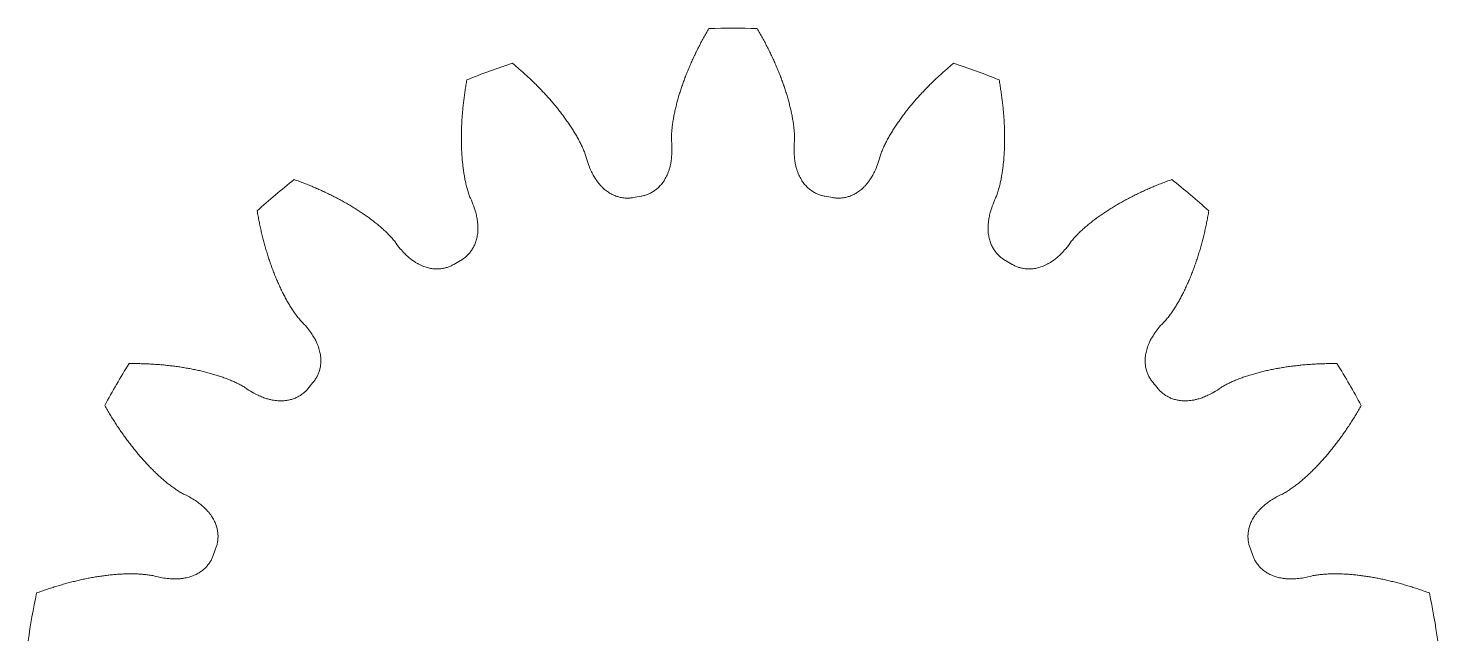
# Model space of a CAD drawing. Header units: millimetres. Extents: x -312.7 to -273.1, y 108.3 to 148.3.
# Drawn here: x -312.68 to -273.08, y 131.12 to 148.32 of the extents above; entities that cross this region are included whole.
import ezdxf

# ---------------------------------------------------------------- set-up
doc = ezdxf.new("R2010")
doc.units = ezdxf.units.MM
doc.linetypes.add('K5LT_BASIC', pattern=[0])
doc.layers.add('Системный слой', color=7, linetype='Continuous', true_color=0xffffff)

msp = doc.modelspace()

# ---------------------------------------------------------------- linework, layer by layer
at = {"layer": 'Системный слой', "color": 0, "linetype": 'K5LT_BASIC', "lineweight": 9}
for radius, start, end in [(20, 88.0472, 91.9528), (20, 108.0472, 111.9528), (20, 68.0472, 71.9528), (20, 128.0472, 131.9528), (20, 48.0472, 51.9528), (15.5, 99.5903, 100.4097), (15.5, 79.5903, 80.4097), (15.5, 119.5903, 120.4097), (15.5, 59.5903, 60.4097), (20, 148.0472, 151.9528), (20, 28.0472, 31.9528), (15.5, 139.5903, 140.4097), (15.5, 39.5903, 40.4097), (15.5, 159.5903, 160.4097), (15.5, 19.5903, 20.4097), (20, 168.0472, 171.9528), (20, 8.0472, 11.9528)]:
    msp.add_arc((-292.881, 128.321), radius, start, end, dxfattribs=at)
for points in [[(-294.606, 145.15), (-294.608, 145.193), (-294.609, 145.236), (-294.608, 145.279), (-294.607, 145.322), (-294.605, 145.365), (-294.602, 145.409), (-294.599, 145.452), (-294.594, 145.496), (-294.589, 145.539), (-294.584, 145.583), (-294.579, 145.626), (-294.572, 145.67), (-294.566, 145.713), (-294.559, 145.757), (-294.551, 145.801), (-294.543, 145.845), (-294.535, 145.888), (-294.526, 145.932), (-294.516, 145.976), (-294.507, 146.02), (-294.497, 146.064), (-294.486, 146.108), (-294.475, 146.152), (-294.464, 146.196), (-294.453, 146.24), (-294.441, 146.284), (-294.429, 146.328), (-294.416, 146.372), (-294.403, 146.416), (-294.39, 146.46), (-294.376, 146.504), (-294.363, 146.548), (-294.348, 146.592), (-294.334, 146.636), (-294.319, 146.681), (-294.304, 146.725), (-294.288, 146.769), (-294.272, 146.813), (-294.256, 146.857), (-294.24, 146.901), (-294.223, 146.945), (-294.206, 146.989), (-294.189, 147.034), (-294.171, 147.078), (-294.153, 147.122), (-294.135, 147.166), (-294.116, 147.21), (-294.097, 147.254), (-294.078, 147.298), (-294.059, 147.343), (-294.039, 147.387), (-294.019, 147.431), (-293.999, 147.475), (-293.978, 147.519), (-293.958, 147.563), (-293.937, 147.607), (-293.915, 147.651), (-293.894, 147.695), (-293.872, 147.739), (-293.849, 147.783), (-293.827, 147.827), (-293.804, 147.871), (-293.781, 147.915), (-293.758, 147.959), (-293.734, 148.003), (-293.711, 148.046), (-293.687, 148.09), (-293.662, 148.134), (-293.637, 148.178), (-293.613, 148.222), (-293.588, 148.266), (-293.562, 148.309)], [(-291.155, 145.15), (-291.153, 145.193), (-291.152, 145.236), (-291.153, 145.279), (-291.154, 145.322), (-291.156, 145.365), (-291.159, 145.409), (-291.162, 145.452), (-291.167, 145.496), (-291.172, 145.539), (-291.177, 145.583), (-291.182, 145.626), (-291.189, 145.67), (-291.195, 145.713), (-291.202, 145.757), (-291.21, 145.801), (-291.218, 145.845), (-291.227, 145.888), (-291.236, 145.932), (-291.245, 145.976), (-291.254, 146.02), (-291.264, 146.064), (-291.275, 146.108), (-291.286, 146.152), (-291.297, 146.196), (-291.308, 146.24), (-291.32, 146.284), (-291.332, 146.328), (-291.345, 146.372), (-291.358, 146.416), (-291.371, 146.46), (-291.385, 146.504), (-291.399, 146.548), (-291.413, 146.592), (-291.427, 146.636), (-291.442, 146.681), (-291.457, 146.725), (-291.473, 146.769), (-291.489, 146.813), (-291.505, 146.857), (-291.521, 146.901), (-291.538, 146.945), (-291.555, 146.989), (-291.572, 147.034), (-291.59, 147.078), (-291.608, 147.122), (-291.626, 147.166), (-291.645, 147.21), (-291.664, 147.254), (-291.683, 147.298), (-291.702, 147.343), (-291.722, 147.387), (-291.742, 147.431), (-291.762, 147.475), (-291.783, 147.519), (-291.803, 147.563), (-291.824, 147.607), (-291.846, 147.651), (-291.867, 147.695), (-291.889, 147.739), (-291.912, 147.783), (-291.934, 147.827), (-291.957, 147.871), (-291.98, 147.915), (-292.003, 147.959), (-292.027, 148.003), (-292.05, 148.046), (-292.075, 148.09), (-292.099, 148.134), (-292.124, 148.178), (-292.148, 148.222), (-292.174, 148.266), (-292.199, 148.309)], [(-297.015, 144.725), (-297.028, 144.766), (-297.042, 144.807), (-297.057, 144.847), (-297.072, 144.887), (-297.09, 144.927), (-297.107, 144.967), (-297.125, 145.007), (-297.144, 145.046), (-297.164, 145.085), (-297.183, 145.124), (-297.204, 145.163), (-297.224, 145.202), (-297.245, 145.241), (-297.267, 145.28), (-297.289, 145.318), (-297.312, 145.356), (-297.335, 145.395), (-297.358, 145.433), (-297.382, 145.471), (-297.406, 145.509), (-297.43, 145.546), (-297.455, 145.584), (-297.48, 145.622), (-297.506, 145.659), (-297.532, 145.697), (-297.558, 145.734), (-297.584, 145.771), (-297.611, 145.809), (-297.639, 145.846), (-297.666, 145.882), (-297.694, 145.919), (-297.722, 145.956), (-297.751, 145.992), (-297.779, 146.029), (-297.808, 146.065), (-297.838, 146.101), (-297.867, 146.138), (-297.897, 146.174), (-297.928, 146.21), (-297.958, 146.246), (-297.989, 146.281), (-298.02, 146.317), (-298.051, 146.353), (-298.083, 146.388), (-298.115, 146.423), (-298.147, 146.459), (-298.18, 146.494), (-298.213, 146.529), (-298.246, 146.564), (-298.279, 146.598), (-298.313, 146.633), (-298.346, 146.668), (-298.381, 146.702), (-298.415, 146.737), (-298.449, 146.771), (-298.484, 146.805), (-298.52, 146.839), (-298.555, 146.873), (-298.591, 146.907), (-298.626, 146.941), (-298.663, 146.974), (-298.699, 147.008), (-298.736, 147.041), (-298.773, 147.075), (-298.81, 147.108), (-298.847, 147.141), (-298.885, 147.174), (-298.923, 147.207), (-298.961, 147.239), (-298.999, 147.272), (-299.038, 147.305), (-299.077, 147.337)], [(-288.746, 144.725), (-288.733, 144.766), (-288.719, 144.807), (-288.704, 144.847), (-288.689, 144.887), (-288.671, 144.927), (-288.654, 144.967), (-288.636, 145.007), (-288.617, 145.046), (-288.597, 145.085), (-288.578, 145.124), (-288.557, 145.163), (-288.537, 145.202), (-288.516, 145.241), (-288.494, 145.28), (-288.472, 145.318), (-288.449, 145.356), (-288.426, 145.395), (-288.403, 145.433), (-288.379, 145.471), (-288.355, 145.509), (-288.331, 145.546), (-288.306, 145.584), (-288.281, 145.622), (-288.255, 145.659), (-288.229, 145.697), (-288.203, 145.734), (-288.177, 145.771), (-288.15, 145.809), (-288.123, 145.846), (-288.095, 145.882), (-288.067, 145.919), (-288.039, 145.956), (-288.011, 145.992), (-287.982, 146.029), (-287.953, 146.065), (-287.923, 146.101), (-287.894, 146.138), (-287.864, 146.174), (-287.833, 146.21), (-287.803, 146.246), (-287.772, 146.281), (-287.741, 146.317), (-287.71, 146.353), (-287.678, 146.388), (-287.646, 146.423), (-287.614, 146.459), (-287.581, 146.494), (-287.548, 146.529), (-287.515, 146.564), (-287.482, 146.598), (-287.448, 146.633), (-287.415, 146.668), (-287.381, 146.702), (-287.346, 146.737), (-287.312, 146.771), (-287.277, 146.805), (-287.241, 146.839), (-287.206, 146.873), (-287.17, 146.907), (-287.135, 146.941), (-287.098, 146.974), (-287.062, 147.008), (-287.025, 147.041), (-286.988, 147.075), (-286.951, 147.108), (-286.914, 147.141), (-286.876, 147.174), (-286.838, 147.207), (-286.8, 147.239), (-286.762, 147.272), (-286.723, 147.305), (-286.685, 147.337)], [(-300.258, 143.545), (-300.275, 143.585), (-300.29, 143.625), (-300.304, 143.665), (-300.318, 143.706), (-300.33, 143.748), (-300.342, 143.789), (-300.354, 143.831), (-300.365, 143.874), (-300.375, 143.916), (-300.386, 143.959), (-300.395, 144.002), (-300.404, 144.045), (-300.413, 144.088), (-300.421, 144.132), (-300.429, 144.175), (-300.436, 144.219), (-300.443, 144.263), (-300.45, 144.307), (-300.456, 144.352), (-300.462, 144.396), (-300.468, 144.441), (-300.473, 144.486), (-300.478, 144.531), (-300.482, 144.576), (-300.487, 144.621), (-300.491, 144.667), (-300.494, 144.712), (-300.497, 144.758), (-300.5, 144.804), (-300.503, 144.85), (-300.505, 144.896), (-300.507, 144.942), (-300.509, 144.988), (-300.51, 145.035), (-300.512, 145.081), (-300.512, 145.128), (-300.513, 145.175), (-300.513, 145.222), (-300.513, 145.269), (-300.513, 145.316), (-300.512, 145.363), (-300.511, 145.41), (-300.51, 145.458), (-300.508, 145.505), (-300.507, 145.553), (-300.505, 145.601), (-300.502, 145.648), (-300.5, 145.696), (-300.497, 145.744), (-300.494, 145.792), (-300.49, 145.84), (-300.487, 145.889), (-300.483, 145.937), (-300.478, 145.985), (-300.474, 146.034), (-300.469, 146.083), (-300.464, 146.131), (-300.459, 146.18), (-300.453, 146.229), (-300.447, 146.278), (-300.441, 146.327), (-300.435, 146.376), (-300.428, 146.425), (-300.422, 146.474), (-300.415, 146.524), (-300.407, 146.573), (-300.4, 146.623), (-300.392, 146.672), (-300.383, 146.722), (-300.375, 146.771), (-300.366, 146.821), (-300.357, 146.871)], [(-285.503, 143.545), (-285.487, 143.585), (-285.471, 143.625), (-285.457, 143.665), (-285.443, 143.706), (-285.431, 143.748), (-285.419, 143.789), (-285.407, 143.831), (-285.396, 143.874), (-285.386, 143.916), (-285.375, 143.959), (-285.366, 144.002), (-285.357, 144.045), (-285.348, 144.088), (-285.34, 144.132), (-285.332, 144.175), (-285.325, 144.219), (-285.318, 144.263), (-285.311, 144.307), (-285.305, 144.352), (-285.299, 144.396), (-285.293, 144.441), (-285.288, 144.486), (-285.283, 144.531), (-285.279, 144.576), (-285.274, 144.621), (-285.27, 144.667), (-285.267, 144.712), (-285.264, 144.758), (-285.261, 144.804), (-285.258, 144.85), (-285.256, 144.896), (-285.254, 144.942), (-285.252, 144.988), (-285.251, 145.035), (-285.25, 145.081), (-285.249, 145.128), (-285.248, 145.175), (-285.248, 145.222), (-285.248, 145.269), (-285.248, 145.316), (-285.249, 145.363), (-285.25, 145.41), (-285.251, 145.458), (-285.253, 145.505), (-285.255, 145.553), (-285.256, 145.601), (-285.259, 145.648), (-285.261, 145.696), (-285.264, 145.744), (-285.267, 145.792), (-285.271, 145.84), (-285.274, 145.889), (-285.278, 145.937), (-285.283, 145.985), (-285.287, 146.034), (-285.292, 146.083), (-285.297, 146.131), (-285.302, 146.18), (-285.308, 146.229), (-285.314, 146.278), (-285.32, 146.327), (-285.326, 146.376), (-285.333, 146.425), (-285.339, 146.474), (-285.346, 146.524), (-285.354, 146.573), (-285.362, 146.623), (-285.369, 146.672), (-285.378, 146.722), (-285.386, 146.771), (-285.395, 146.821), (-285.404, 146.871)], [(-294.606, 145.15), (-294.599, 145.069), (-294.595, 144.988), (-294.596, 144.907), (-294.596, 144.846), (-294.598, 144.785), (-294.604, 144.724), (-294.608, 144.676), (-294.613, 144.627), (-294.621, 144.579), (-294.628, 144.539), (-294.635, 144.5), (-294.644, 144.46), (-294.652, 144.427), (-294.661, 144.393), (-294.671, 144.36), (-294.68, 144.331), (-294.69, 144.302), (-294.701, 144.273), (-294.71, 144.248), (-294.721, 144.222), (-294.732, 144.197), (-294.743, 144.174), (-294.754, 144.151), (-294.766, 144.129), (-294.777, 144.108), (-294.788, 144.087), (-294.801, 144.067), (-294.812, 144.048), (-294.824, 144.03), (-294.837, 144.011), (-294.849, 143.994), (-294.862, 143.977), (-294.875, 143.96), (-294.887, 143.944), (-294.9, 143.929), (-294.914, 143.914), (-294.927, 143.899), (-294.94, 143.884), (-294.954, 143.871), (-294.968, 143.857), (-294.981, 143.844), (-294.996, 143.831), (-295.009, 143.819), (-295.024, 143.807), (-295.038, 143.795), (-295.052, 143.784), (-295.067, 143.773), (-295.082, 143.762), (-295.097, 143.752), (-295.111, 143.742), (-295.127, 143.733), (-295.142, 143.723), (-295.157, 143.714), (-295.172, 143.706), (-295.188, 143.697), (-295.203, 143.689), (-295.219, 143.682), (-295.234, 143.674), (-295.25, 143.667), (-295.266, 143.661), (-295.282, 143.654), (-295.298, 143.648), (-295.314, 143.642), (-295.331, 143.637), (-295.347, 143.632), (-295.363, 143.627), (-295.38, 143.622), (-295.396, 143.618), (-295.413, 143.614), (-295.429, 143.61), (-295.446, 143.607), (-295.463, 143.604)], [(-291.155, 145.15), (-291.162, 145.069), (-291.166, 144.988), (-291.165, 144.907), (-291.165, 144.846), (-291.163, 144.785), (-291.157, 144.724), (-291.153, 144.676), (-291.148, 144.627), (-291.14, 144.579), (-291.133, 144.539), (-291.126, 144.5), (-291.117, 144.46), (-291.109, 144.427), (-291.1, 144.393), (-291.09, 144.36), (-291.081, 144.331), (-291.071, 144.302), (-291.06, 144.273), (-291.051, 144.248), (-291.04, 144.222), (-291.029, 144.197), (-291.018, 144.174), (-291.007, 144.151), (-290.995, 144.129), (-290.984, 144.108), (-290.973, 144.087), (-290.96, 144.067), (-290.949, 144.048), (-290.937, 144.03), (-290.924, 144.011), (-290.912, 143.994), (-290.899, 143.977), (-290.886, 143.96), (-290.874, 143.944), (-290.861, 143.929), (-290.847, 143.914), (-290.834, 143.899), (-290.821, 143.884), (-290.807, 143.871), (-290.793, 143.857), (-290.78, 143.844), (-290.765, 143.831), (-290.752, 143.819), (-290.737, 143.807), (-290.723, 143.795), (-290.709, 143.784), (-290.694, 143.773), (-290.679, 143.762), (-290.664, 143.752), (-290.65, 143.742), (-290.634, 143.733), (-290.619, 143.723), (-290.604, 143.714), (-290.589, 143.706), (-290.573, 143.697), (-290.558, 143.689), (-290.542, 143.682), (-290.527, 143.674), (-290.511, 143.667), (-290.495, 143.661), (-290.479, 143.654), (-290.463, 143.648), (-290.447, 143.642), (-290.43, 143.637), (-290.414, 143.632), (-290.398, 143.627), (-290.381, 143.622), (-290.365, 143.618), (-290.348, 143.614), (-290.332, 143.61), (-290.315, 143.607), (-290.298, 143.604)], [(-297.015, 144.725), (-296.994, 144.647), (-296.97, 144.569), (-296.941, 144.493), (-296.92, 144.436), (-296.897, 144.379), (-296.871, 144.324), (-296.851, 144.28), (-296.829, 144.236), (-296.806, 144.194), (-296.786, 144.159), (-296.765, 144.124), (-296.743, 144.09), (-296.724, 144.061), (-296.704, 144.033), (-296.684, 144.005), (-296.665, 143.981), (-296.646, 143.957), (-296.626, 143.934), (-296.608, 143.913), (-296.59, 143.893), (-296.57, 143.873), (-296.553, 143.855), (-296.534, 143.837), (-296.516, 143.82), (-296.498, 143.804), (-296.48, 143.789), (-296.462, 143.774), (-296.444, 143.76), (-296.427, 143.747), (-296.408, 143.734), (-296.391, 143.722), (-296.373, 143.71), (-296.356, 143.699), (-296.338, 143.689), (-296.321, 143.678), (-296.303, 143.669), (-296.286, 143.659), (-296.268, 143.65), (-296.25, 143.642), (-296.233, 143.634), (-296.216, 143.626), (-296.198, 143.619), (-296.181, 143.612), (-296.163, 143.606), (-296.145, 143.6), (-296.128, 143.594), (-296.111, 143.589), (-296.093, 143.584), (-296.076, 143.579), (-296.058, 143.575), (-296.041, 143.571), (-296.024, 143.568), (-296.006, 143.564), (-295.989, 143.562), (-295.972, 143.559), (-295.954, 143.557), (-295.937, 143.555), (-295.92, 143.553), (-295.902, 143.552), (-295.885, 143.551), (-295.868, 143.551), (-295.851, 143.551), (-295.834, 143.551), (-295.817, 143.551), (-295.799, 143.552), (-295.782, 143.553), (-295.765, 143.554), (-295.748, 143.556), (-295.732, 143.558), (-295.715, 143.56), (-295.698, 143.563), (-295.681, 143.566)], [(-288.746, 144.725), (-288.767, 144.647), (-288.791, 144.569), (-288.82, 144.493), (-288.841, 144.436), (-288.864, 144.379), (-288.89, 144.324), (-288.91, 144.28), (-288.932, 144.236), (-288.955, 144.194), (-288.975, 144.159), (-288.996, 144.124), (-289.018, 144.09), (-289.037, 144.061), (-289.057, 144.033), (-289.077, 144.005), (-289.096, 143.981), (-289.115, 143.957), (-289.135, 143.934), (-289.153, 143.913), (-289.171, 143.893), (-289.191, 143.873), (-289.208, 143.855), (-289.227, 143.837), (-289.245, 143.82), (-289.263, 143.804), (-289.281, 143.789), (-289.299, 143.774), (-289.317, 143.76), (-289.334, 143.747), (-289.353, 143.734), (-289.37, 143.722), (-289.388, 143.71), (-289.406, 143.699), (-289.423, 143.689), (-289.44, 143.678), (-289.458, 143.669), (-289.475, 143.659), (-289.493, 143.65), (-289.511, 143.642), (-289.528, 143.634), (-289.545, 143.626), (-289.563, 143.619), (-289.58, 143.612), (-289.598, 143.606), (-289.616, 143.6), (-289.633, 143.594), (-289.65, 143.589), (-289.668, 143.584), (-289.685, 143.579), (-289.703, 143.575), (-289.72, 143.571), (-289.737, 143.568), (-289.755, 143.564), (-289.772, 143.562), (-289.789, 143.559), (-289.807, 143.557), (-289.824, 143.555), (-289.841, 143.553), (-289.859, 143.552), (-289.876, 143.551), (-289.893, 143.551), (-289.91, 143.551), (-289.927, 143.551), (-289.945, 143.551), (-289.962, 143.552), (-289.979, 143.553), (-289.996, 143.554), (-290.013, 143.556), (-290.029, 143.558), (-290.046, 143.56), (-290.063, 143.563), (-290.08, 143.566)], [(-302.376, 142.322), (-302.402, 142.356), (-302.429, 142.389), (-302.457, 142.422), (-302.486, 142.455), (-302.516, 142.486), (-302.546, 142.517), (-302.576, 142.548), (-302.607, 142.579), (-302.639, 142.609), (-302.671, 142.639), (-302.703, 142.669), (-302.736, 142.698), (-302.769, 142.728), (-302.803, 142.756), (-302.837, 142.785), (-302.871, 142.813), (-302.906, 142.842), (-302.941, 142.869), (-302.976, 142.897), (-303.012, 142.925), (-303.048, 142.952), (-303.084, 142.979), (-303.12, 143.005), (-303.157, 143.032), (-303.194, 143.058), (-303.232, 143.084), (-303.269, 143.11), (-303.307, 143.136), (-303.345, 143.161), (-303.384, 143.186), (-303.423, 143.212), (-303.462, 143.236), (-303.501, 143.261), (-303.54, 143.286), (-303.58, 143.31), (-303.62, 143.334), (-303.66, 143.358), (-303.701, 143.381), (-303.742, 143.405), (-303.783, 143.428), (-303.824, 143.451), (-303.865, 143.474), (-303.907, 143.497), (-303.949, 143.519), (-303.991, 143.541), (-304.033, 143.563), (-304.076, 143.585), (-304.118, 143.607), (-304.162, 143.629), (-304.205, 143.65), (-304.248, 143.671), (-304.292, 143.692), (-304.336, 143.713), (-304.38, 143.733), (-304.424, 143.754), (-304.468, 143.774), (-304.513, 143.794), (-304.558, 143.814), (-304.603, 143.833), (-304.648, 143.852), (-304.694, 143.872), (-304.74, 143.891), (-304.785, 143.91), (-304.831, 143.928), (-304.878, 143.947), (-304.924, 143.965), (-304.971, 143.983), (-305.018, 144.001), (-305.065, 144.019), (-305.112, 144.037), (-305.159, 144.054), (-305.207, 144.071)], [(-283.385, 142.322), (-283.359, 142.356), (-283.332, 142.389), (-283.304, 142.422), (-283.275, 142.455), (-283.245, 142.486), (-283.215, 142.517), (-283.185, 142.548), (-283.154, 142.579), (-283.122, 142.609), (-283.09, 142.639), (-283.058, 142.669), (-283.025, 142.698), (-282.992, 142.728), (-282.958, 142.756), (-282.924, 142.785), (-282.89, 142.813), (-282.855, 142.842), (-282.82, 142.869), (-282.785, 142.897), (-282.749, 142.925), (-282.714, 142.952), (-282.677, 142.979), (-282.641, 143.005), (-282.604, 143.032), (-282.567, 143.058), (-282.529, 143.084), (-282.492, 143.11), (-282.454, 143.136), (-282.416, 143.161), (-282.377, 143.186), (-282.338, 143.212), (-282.299, 143.236), (-282.26, 143.261), (-282.221, 143.286), (-282.181, 143.31), (-282.141, 143.334), (-282.101, 143.358), (-282.06, 143.381), (-282.019, 143.405), (-281.979, 143.428), (-281.937, 143.451), (-281.896, 143.474), (-281.854, 143.497), (-281.812, 143.519), (-281.77, 143.541), (-281.728, 143.563), (-281.685, 143.585), (-281.643, 143.607), (-281.6, 143.629), (-281.556, 143.65), (-281.513, 143.671), (-281.469, 143.692), (-281.425, 143.713), (-281.381, 143.733), (-281.337, 143.754), (-281.293, 143.774), (-281.248, 143.794), (-281.203, 143.814), (-281.158, 143.833), (-281.113, 143.852), (-281.067, 143.872), (-281.022, 143.891), (-280.976, 143.91), (-280.93, 143.928), (-280.883, 143.947), (-280.837, 143.965), (-280.79, 143.983), (-280.743, 144.001), (-280.696, 144.019), (-280.649, 144.037), (-280.602, 144.054), (-280.554, 144.071)], [(-300.258, 143.545), (-300.223, 143.471), (-300.192, 143.396), (-300.165, 143.32), (-300.145, 143.263), (-300.126, 143.204), (-300.11, 143.145), (-300.097, 143.098), (-300.086, 143.051), (-300.077, 143.003), (-300.069, 142.964), (-300.063, 142.924), (-300.058, 142.884), (-300.054, 142.849), (-300.051, 142.815), (-300.049, 142.78), (-300.047, 142.75), (-300.047, 142.719), (-300.047, 142.689), (-300.047, 142.661), (-300.049, 142.634), (-300.051, 142.606), (-300.053, 142.581), (-300.055, 142.556), (-300.059, 142.531), (-300.062, 142.507), (-300.066, 142.484), (-300.07, 142.461), (-300.075, 142.439), (-300.08, 142.417), (-300.086, 142.396), (-300.091, 142.375), (-300.097, 142.355), (-300.104, 142.335), (-300.11, 142.316), (-300.117, 142.297), (-300.124, 142.278), (-300.131, 142.259), (-300.139, 142.241), (-300.147, 142.224), (-300.155, 142.206), (-300.164, 142.189), (-300.173, 142.172), (-300.182, 142.156), (-300.191, 142.14), (-300.201, 142.124), (-300.21, 142.108), (-300.22, 142.093), (-300.23, 142.078), (-300.241, 142.063), (-300.251, 142.049), (-300.262, 142.035), (-300.273, 142.021), (-300.284, 142.007), (-300.296, 141.994), (-300.308, 141.981), (-300.319, 141.968), (-300.332, 141.956), (-300.344, 141.943), (-300.356, 141.931), (-300.369, 141.92), (-300.382, 141.908), (-300.395, 141.897), (-300.408, 141.886), (-300.421, 141.875), (-300.435, 141.865), (-300.449, 141.855), (-300.462, 141.845), (-300.476, 141.835), (-300.491, 141.826), (-300.505, 141.817), (-300.52, 141.808), (-300.534, 141.799)], [(-285.503, 143.545), (-285.538, 143.471), (-285.569, 143.396), (-285.596, 143.32), (-285.616, 143.263), (-285.635, 143.204), (-285.651, 143.145), (-285.664, 143.098), (-285.675, 143.051), (-285.684, 143.003), (-285.692, 142.964), (-285.698, 142.924), (-285.703, 142.884), (-285.707, 142.849), (-285.71, 142.815), (-285.712, 142.78), (-285.714, 142.75), (-285.714, 142.719), (-285.714, 142.689), (-285.714, 142.661), (-285.713, 142.634), (-285.71, 142.606), (-285.708, 142.581), (-285.706, 142.556), (-285.702, 142.531), (-285.699, 142.507), (-285.695, 142.484), (-285.691, 142.461), (-285.686, 142.439), (-285.681, 142.417), (-285.675, 142.396), (-285.67, 142.375), (-285.664, 142.355), (-285.657, 142.335), (-285.651, 142.316), (-285.644, 142.297), (-285.637, 142.278), (-285.63, 142.259), (-285.622, 142.241), (-285.614, 142.224), (-285.606, 142.206), (-285.597, 142.189), (-285.588, 142.172), (-285.579, 142.156), (-285.57, 142.14), (-285.56, 142.124), (-285.551, 142.108), (-285.541, 142.093), (-285.531, 142.078), (-285.52, 142.063), (-285.51, 142.049), (-285.499, 142.035), (-285.488, 142.021), (-285.477, 142.007), (-285.465, 141.994), (-285.454, 141.981), (-285.442, 141.968), (-285.429, 141.956), (-285.417, 141.943), (-285.405, 141.931), (-285.392, 141.92), (-285.379, 141.908), (-285.366, 141.897), (-285.353, 141.886), (-285.34, 141.875), (-285.326, 141.865), (-285.312, 141.855), (-285.299, 141.845), (-285.285, 141.835), (-285.27, 141.826), (-285.256, 141.817), (-285.241, 141.808), (-285.227, 141.799)], [(-305.02, 140.104), (-305.049, 140.135), (-305.077, 140.168), (-305.104, 140.201), (-305.132, 140.234), (-305.157, 140.269), (-305.183, 140.304), (-305.208, 140.34), (-305.233, 140.376), (-305.257, 140.412), (-305.281, 140.449), (-305.305, 140.486), (-305.328, 140.523), (-305.351, 140.561), (-305.374, 140.599), (-305.396, 140.638), (-305.418, 140.676), (-305.44, 140.715), (-305.461, 140.754), (-305.482, 140.794), (-305.503, 140.834), (-305.523, 140.874), (-305.544, 140.914), (-305.564, 140.955), (-305.583, 140.996), (-305.603, 141.037), (-305.622, 141.078), (-305.641, 141.12), (-305.66, 141.162), (-305.678, 141.204), (-305.696, 141.246), (-305.714, 141.288), (-305.732, 141.331), (-305.749, 141.374), (-305.767, 141.417), (-305.784, 141.461), (-305.8, 141.504), (-305.817, 141.548), (-305.833, 141.592), (-305.849, 141.636), (-305.865, 141.681), (-305.881, 141.725), (-305.896, 141.77), (-305.911, 141.815), (-305.926, 141.86), (-305.94, 141.905), (-305.955, 141.951), (-305.969, 141.997), (-305.983, 142.042), (-305.997, 142.089), (-306.01, 142.135), (-306.023, 142.181), (-306.037, 142.228), (-306.049, 142.275), (-306.062, 142.322), (-306.074, 142.369), (-306.086, 142.416), (-306.098, 142.463), (-306.11, 142.511), (-306.122, 142.559), (-306.133, 142.607), (-306.144, 142.655), (-306.155, 142.703), (-306.165, 142.752), (-306.176, 142.8), (-306.186, 142.849), (-306.196, 142.898), (-306.206, 142.947), (-306.215, 142.996), (-306.224, 143.046), (-306.234, 143.095), (-306.242, 143.145), (-306.251, 143.195)], [(-280.741, 140.104), (-280.712, 140.135), (-280.684, 140.168), (-280.657, 140.201), (-280.629, 140.234), (-280.604, 140.269), (-280.578, 140.304), (-280.553, 140.34), (-280.528, 140.376), (-280.504, 140.412), (-280.48, 140.449), (-280.456, 140.486), (-280.433, 140.523), (-280.41, 140.561), (-280.387, 140.599), (-280.365, 140.638), (-280.343, 140.676), (-280.321, 140.715), (-280.3, 140.754), (-280.279, 140.794), (-280.258, 140.834), (-280.238, 140.874), (-280.217, 140.914), (-280.197, 140.955), (-280.178, 140.996), (-280.158, 141.037), (-280.139, 141.078), (-280.12, 141.12), (-280.101, 141.162), (-280.083, 141.204), (-280.065, 141.246), (-280.047, 141.288), (-280.029, 141.331), (-280.012, 141.374), (-279.994, 141.417), (-279.977, 141.461), (-279.961, 141.504), (-279.944, 141.548), (-279.928, 141.592), (-279.912, 141.636), (-279.896, 141.681), (-279.88, 141.725), (-279.865, 141.77), (-279.85, 141.815), (-279.835, 141.86), (-279.821, 141.905), (-279.806, 141.951), (-279.792, 141.997), (-279.778, 142.042), (-279.764, 142.089), (-279.751, 142.135), (-279.738, 142.181), (-279.725, 142.228), (-279.712, 142.275), (-279.699, 142.322), (-279.687, 142.369), (-279.675, 142.416), (-279.663, 142.463), (-279.651, 142.511), (-279.639, 142.559), (-279.628, 142.607), (-279.617, 142.655), (-279.606, 142.703), (-279.596, 142.752), (-279.585, 142.8), (-279.575, 142.849), (-279.565, 142.898), (-279.555, 142.947), (-279.546, 142.996), (-279.537, 143.046), (-279.528, 143.095), (-279.519, 143.145), (-279.51, 143.195)], [(-302.376, 142.322), (-302.33, 142.255), (-302.28, 142.191), (-302.228, 142.129), (-302.188, 142.083), (-302.147, 142.037), (-302.104, 141.994), (-302.07, 141.96), (-302.034, 141.926), (-301.998, 141.894), (-301.967, 141.868), (-301.936, 141.842), (-301.904, 141.818), (-301.876, 141.797), (-301.848, 141.777), (-301.819, 141.759), (-301.793, 141.742), (-301.767, 141.726), (-301.74, 141.711), (-301.716, 141.698), (-301.692, 141.685), (-301.667, 141.673), (-301.644, 141.662), (-301.621, 141.652), (-301.598, 141.642), (-301.576, 141.633), (-301.554, 141.625), (-301.531, 141.618), (-301.51, 141.61), (-301.489, 141.604), (-301.467, 141.598), (-301.447, 141.593), (-301.426, 141.588), (-301.406, 141.583), (-301.386, 141.579), (-301.366, 141.576), (-301.346, 141.573), (-301.326, 141.57), (-301.307, 141.567), (-301.287, 141.566), (-301.268, 141.564), (-301.249, 141.563), (-301.23, 141.562), (-301.212, 141.561), (-301.193, 141.561), (-301.174, 141.562), (-301.156, 141.562), (-301.138, 141.563), (-301.12, 141.565), (-301.102, 141.566), (-301.084, 141.568), (-301.066, 141.571), (-301.049, 141.573), (-301.031, 141.576), (-301.014, 141.579), (-300.997, 141.583), (-300.98, 141.587), (-300.963, 141.591), (-300.946, 141.595), (-300.93, 141.6), (-300.913, 141.605), (-300.897, 141.611), (-300.88, 141.616), (-300.864, 141.622), (-300.848, 141.628), (-300.833, 141.635), (-300.817, 141.642), (-300.802, 141.649), (-300.786, 141.656), (-300.771, 141.664), (-300.756, 141.672), (-300.741, 141.68), (-300.726, 141.688)], [(-283.385, 142.322), (-283.431, 142.255), (-283.481, 142.191), (-283.533, 142.129), (-283.573, 142.083), (-283.614, 142.037), (-283.657, 141.994), (-283.691, 141.96), (-283.727, 141.926), (-283.763, 141.894), (-283.794, 141.868), (-283.825, 141.842), (-283.857, 141.818), (-283.885, 141.797), (-283.913, 141.777), (-283.942, 141.759), (-283.968, 141.742), (-283.994, 141.726), (-284.021, 141.711), (-284.045, 141.698), (-284.069, 141.685), (-284.094, 141.673), (-284.117, 141.662), (-284.14, 141.652), (-284.164, 141.642), (-284.185, 141.633), (-284.207, 141.625), (-284.23, 141.618), (-284.251, 141.61), (-284.272, 141.604), (-284.294, 141.598), (-284.314, 141.593), (-284.335, 141.588), (-284.355, 141.583), (-284.375, 141.579), (-284.395, 141.576), (-284.415, 141.573), (-284.435, 141.57), (-284.454, 141.567), (-284.474, 141.566), (-284.493, 141.564), (-284.512, 141.563), (-284.531, 141.562), (-284.549, 141.561), (-284.568, 141.561), (-284.587, 141.562), (-284.605, 141.562), (-284.623, 141.563), (-284.641, 141.565), (-284.659, 141.566), (-284.677, 141.568), (-284.695, 141.571), (-284.712, 141.573), (-284.73, 141.576), (-284.747, 141.579), (-284.764, 141.583), (-284.781, 141.587), (-284.798, 141.591), (-284.815, 141.595), (-284.831, 141.6), (-284.848, 141.605), (-284.864, 141.611), (-284.881, 141.616), (-284.897, 141.622), (-284.913, 141.628), (-284.928, 141.635), (-284.944, 141.642), (-284.96, 141.649), (-284.975, 141.656), (-284.99, 141.664), (-285.005, 141.672), (-285.02, 141.68), (-285.035, 141.688)], [(-305.02, 140.104), (-304.962, 140.046), (-304.908, 139.986), (-304.856, 139.924), (-304.817, 139.877), (-304.779, 139.829), (-304.744, 139.779), (-304.716, 139.739), (-304.689, 139.698), (-304.665, 139.657), (-304.644, 139.622), (-304.624, 139.587), (-304.606, 139.551), (-304.59, 139.52), (-304.576, 139.488), (-304.562, 139.457), (-304.55, 139.428), (-304.539, 139.4), (-304.529, 139.371), (-304.52, 139.345), (-304.512, 139.319), (-304.504, 139.292), (-304.497, 139.268), (-304.491, 139.243), (-304.486, 139.219), (-304.481, 139.196), (-304.477, 139.172), (-304.473, 139.149), (-304.47, 139.127), (-304.467, 139.105), (-304.465, 139.083), (-304.463, 139.062), (-304.462, 139.041), (-304.461, 139.019), (-304.46, 138.999), (-304.46, 138.979), (-304.461, 138.959), (-304.461, 138.939), (-304.463, 138.919), (-304.464, 138.9), (-304.466, 138.881), (-304.468, 138.862), (-304.471, 138.843), (-304.473, 138.825), (-304.476, 138.806), (-304.48, 138.788), (-304.484, 138.77), (-304.488, 138.752), (-304.492, 138.735), (-304.497, 138.717), (-304.502, 138.7), (-304.508, 138.683), (-304.513, 138.666), (-304.519, 138.65), (-304.525, 138.633), (-304.532, 138.617), (-304.538, 138.601), (-304.546, 138.585), (-304.553, 138.569), (-304.56, 138.554), (-304.568, 138.538), (-304.576, 138.523), (-304.585, 138.508), (-304.593, 138.493), (-304.602, 138.479), (-304.611, 138.464), (-304.621, 138.45), (-304.63, 138.436), (-304.64, 138.422), (-304.651, 138.408), (-304.661, 138.395), (-304.672, 138.382), (-304.683, 138.369)], [(-280.741, 140.104), (-280.799, 140.046), (-280.853, 139.986), (-280.905, 139.924), (-280.944, 139.877), (-280.982, 139.829), (-281.017, 139.779), (-281.045, 139.739), (-281.072, 139.698), (-281.096, 139.657), (-281.117, 139.622), (-281.137, 139.587), (-281.155, 139.551), (-281.171, 139.52), (-281.185, 139.488), (-281.199, 139.457), (-281.211, 139.428), (-281.222, 139.4), (-281.232, 139.371), (-281.241, 139.345), (-281.25, 139.319), (-281.257, 139.292), (-281.264, 139.268), (-281.27, 139.243), (-281.275, 139.219), (-281.28, 139.196), (-281.284, 139.172), (-281.288, 139.149), (-281.291, 139.127), (-281.294, 139.105), (-281.296, 139.083), (-281.298, 139.062), (-281.299, 139.041), (-281.3, 139.019), (-281.301, 138.999), (-281.301, 138.979), (-281.3, 138.959), (-281.3, 138.939), (-281.298, 138.919), (-281.297, 138.9), (-281.295, 138.881), (-281.293, 138.862), (-281.29, 138.843), (-281.288, 138.825), (-281.285, 138.806), (-281.281, 138.788), (-281.277, 138.77), (-281.273, 138.752), (-281.269, 138.735), (-281.264, 138.717), (-281.259, 138.7), (-281.253, 138.683), (-281.248, 138.666), (-281.242, 138.65), (-281.236, 138.633), (-281.229, 138.617), (-281.223, 138.601), (-281.215, 138.585), (-281.208, 138.569), (-281.201, 138.554), (-281.193, 138.538), (-281.185, 138.523), (-281.176, 138.508), (-281.168, 138.493), (-281.159, 138.479), (-281.15, 138.464), (-281.14, 138.45), (-281.131, 138.436), (-281.121, 138.422), (-281.11, 138.408), (-281.1, 138.395), (-281.089, 138.382), (-281.078, 138.369)], [(-306.592, 138.23), (-306.628, 138.253), (-306.665, 138.275), (-306.703, 138.296), (-306.741, 138.317), (-306.779, 138.336), (-306.818, 138.355), (-306.858, 138.374), (-306.897, 138.392), (-306.937, 138.41), (-306.978, 138.427), (-307.018, 138.444), (-307.059, 138.46), (-307.1, 138.477), (-307.142, 138.492), (-307.183, 138.507), (-307.225, 138.523), (-307.268, 138.537), (-307.31, 138.551), (-307.353, 138.565), (-307.395, 138.579), (-307.438, 138.592), (-307.482, 138.605), (-307.525, 138.618), (-307.569, 138.63), (-307.613, 138.642), (-307.657, 138.654), (-307.701, 138.665), (-307.745, 138.676), (-307.79, 138.687), (-307.835, 138.698), (-307.88, 138.708), (-307.925, 138.718), (-307.97, 138.728), (-308.016, 138.737), (-308.061, 138.746), (-308.107, 138.755), (-308.153, 138.764), (-308.199, 138.772), (-308.245, 138.78), (-308.292, 138.788), (-308.339, 138.796), (-308.385, 138.803), (-308.432, 138.81), (-308.479, 138.817), (-308.526, 138.823), (-308.574, 138.83), (-308.621, 138.836), (-308.669, 138.841), (-308.717, 138.847), (-308.765, 138.852), (-308.813, 138.857), (-308.861, 138.862), (-308.909, 138.867), (-308.957, 138.871), (-309.006, 138.875), (-309.055, 138.879), (-309.104, 138.882), (-309.153, 138.885), (-309.202, 138.888), (-309.251, 138.891), (-309.3, 138.894), (-309.35, 138.896), (-309.399, 138.898), (-309.449, 138.9), (-309.499, 138.901), (-309.548, 138.902), (-309.599, 138.904), (-309.649, 138.904), (-309.699, 138.905), (-309.749, 138.905), (-309.8, 138.906), (-309.85, 138.905)], [(-279.169, 138.23), (-279.133, 138.253), (-279.096, 138.275), (-279.058, 138.296), (-279.02, 138.317), (-278.982, 138.336), (-278.943, 138.355), (-278.903, 138.374), (-278.864, 138.392), (-278.824, 138.41), (-278.783, 138.427), (-278.743, 138.444), (-278.702, 138.46), (-278.661, 138.477), (-278.619, 138.492), (-278.578, 138.507), (-278.536, 138.523), (-278.494, 138.537), (-278.451, 138.551), (-278.409, 138.565), (-278.366, 138.579), (-278.323, 138.592), (-278.279, 138.605), (-278.236, 138.618), (-278.192, 138.63), (-278.148, 138.642), (-278.104, 138.654), (-278.06, 138.665), (-278.016, 138.676), (-277.971, 138.687), (-277.926, 138.698), (-277.881, 138.708), (-277.836, 138.718), (-277.791, 138.728), (-277.745, 138.737), (-277.7, 138.746), (-277.654, 138.755), (-277.608, 138.764), (-277.562, 138.772), (-277.516, 138.78), (-277.469, 138.788), (-277.422, 138.796), (-277.376, 138.803), (-277.329, 138.81), (-277.282, 138.817), (-277.235, 138.823), (-277.187, 138.83), (-277.14, 138.836), (-277.092, 138.841), (-277.044, 138.847), (-276.996, 138.852), (-276.948, 138.857), (-276.9, 138.862), (-276.852, 138.867), (-276.804, 138.871), (-276.755, 138.875), (-276.706, 138.879), (-276.657, 138.882), (-276.608, 138.885), (-276.559, 138.888), (-276.51, 138.891), (-276.461, 138.894), (-276.411, 138.896), (-276.362, 138.898), (-276.312, 138.9), (-276.262, 138.901), (-276.213, 138.902), (-276.162, 138.904), (-276.112, 138.904), (-276.062, 138.905), (-276.012, 138.905), (-275.961, 138.906), (-275.911, 138.905)], [(-306.592, 138.23), (-306.526, 138.183), (-306.457, 138.139), (-306.387, 138.099), (-306.334, 138.069), (-306.28, 138.041), (-306.224, 138.015), (-306.18, 137.994), (-306.136, 137.975), (-306.09, 137.957), (-306.053, 137.943), (-306.014, 137.93), (-305.976, 137.918), (-305.943, 137.908), (-305.909, 137.899), (-305.876, 137.891), (-305.846, 137.884), (-305.816, 137.878), (-305.786, 137.873), (-305.759, 137.869), (-305.731, 137.865), (-305.704, 137.863), (-305.679, 137.86), (-305.653, 137.858), (-305.628, 137.857), (-305.604, 137.857), (-305.581, 137.856), (-305.557, 137.857), (-305.535, 137.857), (-305.513, 137.859), (-305.491, 137.861), (-305.47, 137.862), (-305.448, 137.865), (-305.428, 137.868), (-305.407, 137.871), (-305.387, 137.874), (-305.368, 137.878), (-305.348, 137.882), (-305.329, 137.886), (-305.31, 137.892), (-305.292, 137.896), (-305.273, 137.902), (-305.255, 137.908), (-305.238, 137.914), (-305.22, 137.92), (-305.203, 137.927), (-305.186, 137.933), (-305.169, 137.94), (-305.153, 137.948), (-305.136, 137.956), (-305.12, 137.963), (-305.104, 137.972), (-305.089, 137.98), (-305.073, 137.989), (-305.058, 137.998), (-305.043, 138.007), (-305.029, 138.017), (-305.014, 138.026), (-305, 138.036), (-304.986, 138.046), (-304.972, 138.057), (-304.959, 138.067), (-304.945, 138.078), (-304.932, 138.089), (-304.919, 138.101), (-304.907, 138.112), (-304.894, 138.124), (-304.882, 138.136), (-304.87, 138.148), (-304.859, 138.161), (-304.847, 138.173), (-304.836, 138.186), (-304.825, 138.199)], [(-279.169, 138.23), (-279.235, 138.183), (-279.304, 138.139), (-279.374, 138.099), (-279.427, 138.069), (-279.481, 138.041), (-279.537, 138.015), (-279.581, 137.994), (-279.625, 137.975), (-279.671, 137.957), (-279.708, 137.943), (-279.747, 137.93), (-279.785, 137.918), (-279.818, 137.908), (-279.852, 137.899), (-279.885, 137.891), (-279.915, 137.884), (-279.945, 137.878), (-279.975, 137.873), (-280.003, 137.869), (-280.03, 137.865), (-280.057, 137.863), (-280.082, 137.86), (-280.108, 137.858), (-280.133, 137.857), (-280.157, 137.857), (-280.18, 137.856), (-280.204, 137.857), (-280.226, 137.857), (-280.248, 137.859), (-280.27, 137.861), (-280.291, 137.862), (-280.313, 137.865), (-280.333, 137.868), (-280.354, 137.871), (-280.374, 137.874), (-280.394, 137.878), (-280.413, 137.882), (-280.432, 137.886), (-280.451, 137.892), (-280.469, 137.896), (-280.488, 137.902), (-280.506, 137.908), (-280.523, 137.914), (-280.541, 137.92), (-280.558, 137.927), (-280.575, 137.933), (-280.592, 137.94), (-280.608, 137.948), (-280.625, 137.956), (-280.641, 137.963), (-280.657, 137.972), (-280.672, 137.98), (-280.688, 137.989), (-280.703, 137.998), (-280.718, 138.007), (-280.732, 138.017), (-280.747, 138.026), (-280.761, 138.036), (-280.775, 138.046), (-280.789, 138.057), (-280.802, 138.067), (-280.816, 138.078), (-280.829, 138.089), (-280.842, 138.101), (-280.854, 138.112), (-280.867, 138.124), (-280.879, 138.136), (-280.891, 138.148), (-280.902, 138.161), (-280.914, 138.173), (-280.925, 138.186), (-280.936, 138.199)], [(-308.318, 135.241), (-308.356, 135.261), (-308.394, 135.282), (-308.43, 135.304), (-308.467, 135.326), (-308.504, 135.35), (-308.54, 135.374), (-308.576, 135.399), (-308.611, 135.424), (-308.646, 135.45), (-308.682, 135.476), (-308.716, 135.503), (-308.751, 135.53), (-308.786, 135.558), (-308.82, 135.586), (-308.854, 135.614), (-308.888, 135.643), (-308.922, 135.672), (-308.955, 135.702), (-308.988, 135.732), (-309.022, 135.762), (-309.054, 135.793), (-309.087, 135.824), (-309.12, 135.855), (-309.152, 135.887), (-309.185, 135.919), (-309.217, 135.951), (-309.249, 135.984), (-309.281, 136.016), (-309.313, 136.05), (-309.344, 136.083), (-309.376, 136.117), (-309.407, 136.151), (-309.438, 136.185), (-309.469, 136.22), (-309.5, 136.255), (-309.53, 136.29), (-309.561, 136.326), (-309.591, 136.362), (-309.621, 136.398), (-309.651, 136.434), (-309.681, 136.47), (-309.711, 136.507), (-309.74, 136.544), (-309.77, 136.582), (-309.799, 136.619), (-309.828, 136.657), (-309.857, 136.695), (-309.886, 136.734), (-309.915, 136.772), (-309.943, 136.811), (-309.971, 136.85), (-310, 136.89), (-310.028, 136.929), (-310.055, 136.969), (-310.083, 137.009), (-310.111, 137.049), (-310.138, 137.09), (-310.166, 137.131), (-310.193, 137.172), (-310.22, 137.213), (-310.247, 137.254), (-310.273, 137.296), (-310.3, 137.338), (-310.326, 137.38), (-310.353, 137.422), (-310.378, 137.465), (-310.405, 137.508), (-310.43, 137.551), (-310.456, 137.594), (-310.481, 137.637), (-310.507, 137.681), (-310.532, 137.725)], [(-277.443, 135.241), (-277.405, 135.261), (-277.368, 135.282), (-277.331, 135.304), (-277.294, 135.326), (-277.257, 135.35), (-277.222, 135.374), (-277.185, 135.399), (-277.15, 135.424), (-277.115, 135.45), (-277.079, 135.476), (-277.045, 135.503), (-277.01, 135.53), (-276.975, 135.558), (-276.941, 135.586), (-276.907, 135.614), (-276.873, 135.643), (-276.84, 135.672), (-276.806, 135.702), (-276.773, 135.732), (-276.739, 135.762), (-276.707, 135.793), (-276.674, 135.824), (-276.641, 135.855), (-276.609, 135.887), (-276.576, 135.919), (-276.544, 135.951), (-276.512, 135.984), (-276.48, 136.016), (-276.448, 136.05), (-276.417, 136.083), (-276.385, 136.117), (-276.354, 136.151), (-276.323, 136.185), (-276.292, 136.22), (-276.261, 136.255), (-276.231, 136.29), (-276.2, 136.326), (-276.17, 136.362), (-276.14, 136.398), (-276.11, 136.434), (-276.08, 136.47), (-276.05, 136.507), (-276.021, 136.544), (-275.991, 136.582), (-275.962, 136.619), (-275.933, 136.657), (-275.904, 136.695), (-275.875, 136.734), (-275.846, 136.772), (-275.818, 136.811), (-275.79, 136.85), (-275.761, 136.89), (-275.733, 136.929), (-275.706, 136.969), (-275.678, 137.009), (-275.65, 137.049), (-275.623, 137.09), (-275.595, 137.131), (-275.568, 137.172), (-275.541, 137.213), (-275.514, 137.254), (-275.488, 137.296), (-275.461, 137.338), (-275.435, 137.38), (-275.409, 137.422), (-275.383, 137.465), (-275.356, 137.508), (-275.331, 137.551), (-275.305, 137.594), (-275.28, 137.637), (-275.254, 137.681), (-275.229, 137.725)], [(-308.318, 135.241), (-308.244, 135.207), (-308.172, 135.169), (-308.102, 135.128), (-308.05, 135.098), (-307.998, 135.065), (-307.948, 135.03), (-307.908, 135.002), (-307.869, 134.973), (-307.831, 134.943), (-307.8, 134.917), (-307.769, 134.891), (-307.74, 134.863), (-307.714, 134.839), (-307.69, 134.815), (-307.666, 134.79), (-307.645, 134.767), (-307.625, 134.744), (-307.606, 134.721), (-307.588, 134.699), (-307.572, 134.678), (-307.556, 134.655), (-307.541, 134.635), (-307.527, 134.614), (-307.513, 134.592), (-307.501, 134.572), (-307.489, 134.552), (-307.477, 134.531), (-307.467, 134.512), (-307.457, 134.492), (-307.447, 134.472), (-307.438, 134.453), (-307.43, 134.433), (-307.422, 134.413), (-307.414, 134.395), (-307.407, 134.376), (-307.401, 134.356), (-307.395, 134.338), (-307.389, 134.319), (-307.384, 134.3), (-307.379, 134.282), (-307.374, 134.263), (-307.37, 134.244), (-307.367, 134.226), (-307.363, 134.208), (-307.361, 134.189), (-307.358, 134.171), (-307.356, 134.153), (-307.354, 134.135), (-307.352, 134.117), (-307.351, 134.099), (-307.35, 134.081), (-307.35, 134.064), (-307.35, 134.046), (-307.35, 134.028), (-307.35, 134.011), (-307.351, 133.994), (-307.353, 133.976), (-307.354, 133.959), (-307.356, 133.942), (-307.358, 133.925), (-307.36, 133.908), (-307.363, 133.891), (-307.366, 133.874), (-307.369, 133.857), (-307.373, 133.84), (-307.377, 133.824), (-307.381, 133.807), (-307.386, 133.791), (-307.391, 133.774), (-307.396, 133.758), (-307.402, 133.742), (-307.407, 133.726)], [(-277.443, 135.241), (-277.517, 135.207), (-277.589, 135.169), (-277.659, 135.128), (-277.711, 135.098), (-277.763, 135.065), (-277.813, 135.03), (-277.853, 135.002), (-277.892, 134.973), (-277.93, 134.943), (-277.961, 134.917), (-277.992, 134.891), (-278.021, 134.863), (-278.047, 134.839), (-278.071, 134.815), (-278.095, 134.79), (-278.116, 134.767), (-278.136, 134.744), (-278.155, 134.721), (-278.173, 134.699), (-278.189, 134.678), (-278.205, 134.655), (-278.22, 134.635), (-278.234, 134.614), (-278.248, 134.592), (-278.26, 134.572), (-278.272, 134.552), (-278.284, 134.531), (-278.294, 134.512), (-278.304, 134.492), (-278.314, 134.472), (-278.323, 134.453), (-278.331, 134.433), (-278.339, 134.413), (-278.347, 134.395), (-278.354, 134.376), (-278.36, 134.356), (-278.366, 134.338), (-278.372, 134.319), (-278.377, 134.3), (-278.382, 134.282), (-278.387, 134.263), (-278.391, 134.244), (-278.394, 134.226), (-278.398, 134.208), (-278.4, 134.189), (-278.403, 134.171), (-278.405, 134.153), (-278.407, 134.135), (-278.409, 134.117), (-278.41, 134.099), (-278.411, 134.081), (-278.411, 134.064), (-278.411, 134.046), (-278.411, 134.028), (-278.411, 134.011), (-278.41, 133.994), (-278.408, 133.976), (-278.407, 133.959), (-278.405, 133.942), (-278.403, 133.925), (-278.401, 133.908), (-278.398, 133.891), (-278.395, 133.874), (-278.392, 133.857), (-278.388, 133.84), (-278.384, 133.824), (-278.38, 133.807), (-278.375, 133.791), (-278.37, 133.774), (-278.365, 133.758), (-278.359, 133.742), (-278.354, 133.726)], [(-309.154, 132.942), (-309.076, 132.921), (-308.997, 132.904), (-308.917, 132.89), (-308.857, 132.88), (-308.796, 132.872), (-308.735, 132.866), (-308.687, 132.862), (-308.638, 132.859), (-308.59, 132.858), (-308.549, 132.858), (-308.509, 132.858), (-308.469, 132.86), (-308.434, 132.862), (-308.4, 132.865), (-308.365, 132.869), (-308.335, 132.873), (-308.305, 132.878), (-308.275, 132.884), (-308.248, 132.889), (-308.221, 132.895), (-308.194, 132.901), (-308.169, 132.908), (-308.145, 132.915), (-308.121, 132.922), (-308.099, 132.93), (-308.076, 132.938), (-308.054, 132.946), (-308.034, 132.954), (-308.013, 132.963), (-307.993, 132.972), (-307.974, 132.981), (-307.955, 132.991), (-307.936, 133.001), (-307.918, 133.01), (-307.901, 133.02), (-307.883, 133.031), (-307.867, 133.041), (-307.85, 133.052), (-307.834, 133.063), (-307.818, 133.074), (-307.803, 133.085), (-307.788, 133.097), (-307.773, 133.109), (-307.759, 133.121), (-307.745, 133.133), (-307.731, 133.145), (-307.718, 133.157), (-307.705, 133.17), (-307.692, 133.183), (-307.68, 133.196), (-307.668, 133.209), (-307.656, 133.222), (-307.645, 133.236), (-307.634, 133.249), (-307.623, 133.263), (-307.612, 133.277), (-307.602, 133.291), (-307.592, 133.305), (-307.582, 133.319), (-307.573, 133.334), (-307.564, 133.349), (-307.555, 133.363), (-307.547, 133.378), (-307.538, 133.393), (-307.53, 133.408), (-307.523, 133.424), (-307.515, 133.439), (-307.508, 133.455), (-307.502, 133.47), (-307.495, 133.486), (-307.489, 133.502), (-307.483, 133.518)], [(-276.607, 132.942), (-276.685, 132.921), (-276.764, 132.904), (-276.844, 132.89), (-276.904, 132.88), (-276.965, 132.872), (-277.026, 132.866), (-277.074, 132.862), (-277.123, 132.859), (-277.171, 132.858), (-277.212, 132.858), (-277.252, 132.858), (-277.292, 132.86), (-277.327, 132.862), (-277.362, 132.865), (-277.396, 132.869), (-277.426, 132.873), (-277.456, 132.878), (-277.486, 132.884), (-277.513, 132.889), (-277.54, 132.895), (-277.567, 132.901), (-277.592, 132.908), (-277.616, 132.915), (-277.64, 132.922), (-277.663, 132.93), (-277.685, 132.938), (-277.707, 132.946), (-277.727, 132.954), (-277.748, 132.963), (-277.768, 132.972), (-277.787, 132.981), (-277.806, 132.991), (-277.825, 133.001), (-277.843, 133.01), (-277.86, 133.02), (-277.878, 133.031), (-277.895, 133.041), (-277.911, 133.052), (-277.927, 133.063), (-277.943, 133.074), (-277.958, 133.085), (-277.973, 133.097), (-277.988, 133.109), (-278.002, 133.121), (-278.016, 133.133), (-278.03, 133.145), (-278.043, 133.157), (-278.056, 133.17), (-278.069, 133.183), (-278.081, 133.196), (-278.093, 133.209), (-278.105, 133.222), (-278.116, 133.236), (-278.127, 133.249), (-278.138, 133.263), (-278.149, 133.277), (-278.159, 133.291), (-278.169, 133.305), (-278.179, 133.319), (-278.188, 133.334), (-278.197, 133.349), (-278.206, 133.363), (-278.214, 133.378), (-278.223, 133.393), (-278.231, 133.408), (-278.238, 133.424), (-278.246, 133.439), (-278.253, 133.455), (-278.259, 133.47), (-278.266, 133.486), (-278.272, 133.502), (-278.278, 133.518)], [(-309.154, 132.942), (-309.196, 132.952), (-309.238, 132.96), (-309.281, 132.967), (-309.324, 132.974), (-309.367, 132.979), (-309.41, 132.983), (-309.453, 132.988), (-309.497, 132.991), (-309.54, 132.994), (-309.584, 132.996), (-309.628, 132.998), (-309.672, 132.999), (-309.716, 133.001), (-309.761, 133.001), (-309.805, 133.001), (-309.849, 133.001), (-309.894, 133), (-309.939, 132.999), (-309.984, 132.998), (-310.028, 132.996), (-310.073, 132.993), (-310.118, 132.991), (-310.164, 132.988), (-310.209, 132.984), (-310.254, 132.981), (-310.3, 132.977), (-310.345, 132.972), (-310.391, 132.968), (-310.436, 132.963), (-310.482, 132.957), (-310.528, 132.952), (-310.574, 132.945), (-310.619, 132.939), (-310.666, 132.932), (-310.712, 132.925), (-310.758, 132.918), (-310.804, 132.911), (-310.85, 132.903), (-310.896, 132.894), (-310.943, 132.886), (-310.989, 132.877), (-311.035, 132.868), (-311.082, 132.859), (-311.128, 132.849), (-311.175, 132.839), (-311.222, 132.829), (-311.268, 132.818), (-311.315, 132.807), (-311.362, 132.796), (-311.409, 132.784), (-311.455, 132.773), (-311.502, 132.761), (-311.549, 132.748), (-311.596, 132.736), (-311.643, 132.723), (-311.69, 132.71), (-311.737, 132.696), (-311.785, 132.683), (-311.832, 132.669), (-311.879, 132.655), (-311.926, 132.64), (-311.973, 132.625), (-312.02, 132.61), (-312.068, 132.595), (-312.115, 132.579), (-312.162, 132.564), (-312.21, 132.548), (-312.257, 132.531), (-312.305, 132.514), (-312.352, 132.498), (-312.4, 132.48), (-312.447, 132.463)], [(-276.607, 132.942), (-276.565, 132.952), (-276.523, 132.96), (-276.48, 132.967), (-276.437, 132.974), (-276.394, 132.979), (-276.351, 132.983), (-276.308, 132.988), (-276.264, 132.991), (-276.221, 132.994), (-276.177, 132.996), (-276.133, 132.998), (-276.089, 132.999), (-276.045, 133.001), (-276.001, 133.001), (-275.956, 133.001), (-275.912, 133.001), (-275.867, 133), (-275.822, 132.999), (-275.777, 132.998), (-275.733, 132.996), (-275.688, 132.993), (-275.643, 132.991), (-275.597, 132.988), (-275.552, 132.984), (-275.507, 132.981), (-275.461, 132.977), (-275.416, 132.972), (-275.37, 132.968), (-275.325, 132.963), (-275.279, 132.957), (-275.233, 132.952), (-275.187, 132.945), (-275.142, 132.939), (-275.096, 132.932), (-275.049, 132.925), (-275.004, 132.918), (-274.957, 132.911), (-274.911, 132.903), (-274.865, 132.894), (-274.818, 132.886), (-274.772, 132.877), (-274.726, 132.868), (-274.679, 132.859), (-274.633, 132.849), (-274.586, 132.839), (-274.539, 132.829), (-274.493, 132.818), (-274.446, 132.807), (-274.399, 132.796), (-274.352, 132.784), (-274.306, 132.773), (-274.259, 132.761), (-274.212, 132.748), (-274.165, 132.736), (-274.118, 132.723), (-274.071, 132.71), (-274.024, 132.696), (-273.977, 132.683), (-273.929, 132.669), (-273.882, 132.655), (-273.835, 132.64), (-273.788, 132.625), (-273.741, 132.61), (-273.693, 132.595), (-273.646, 132.579), (-273.599, 132.564), (-273.551, 132.548), (-273.504, 132.531), (-273.457, 132.514), (-273.409, 132.498), (-273.361, 132.48), (-273.314, 132.463)]]:
    msp.add_open_spline(points, degree=3, knots=[0, 0, 0, 0, 1, 1, 1, 2, 2, 2, 3, 3, 3, 4, 4, 4, 5, 5, 5, 6, 6, 6, 7, 7, 7, 8, 8, 8, 9, 9, 9, 10, 10, 10, 11, 11, 11, 12, 12, 12, 13, 13, 13, 14, 14, 14, 15, 15, 15, 16, 16, 16, 17, 17, 17, 18, 18, 18, 19, 19, 19, 20, 20, 20, 21, 21, 21, 22, 22, 22, 23, 23, 23, 24, 24, 24, 24], dxfattribs=at)

doc.saveas('drawing.dxf')
